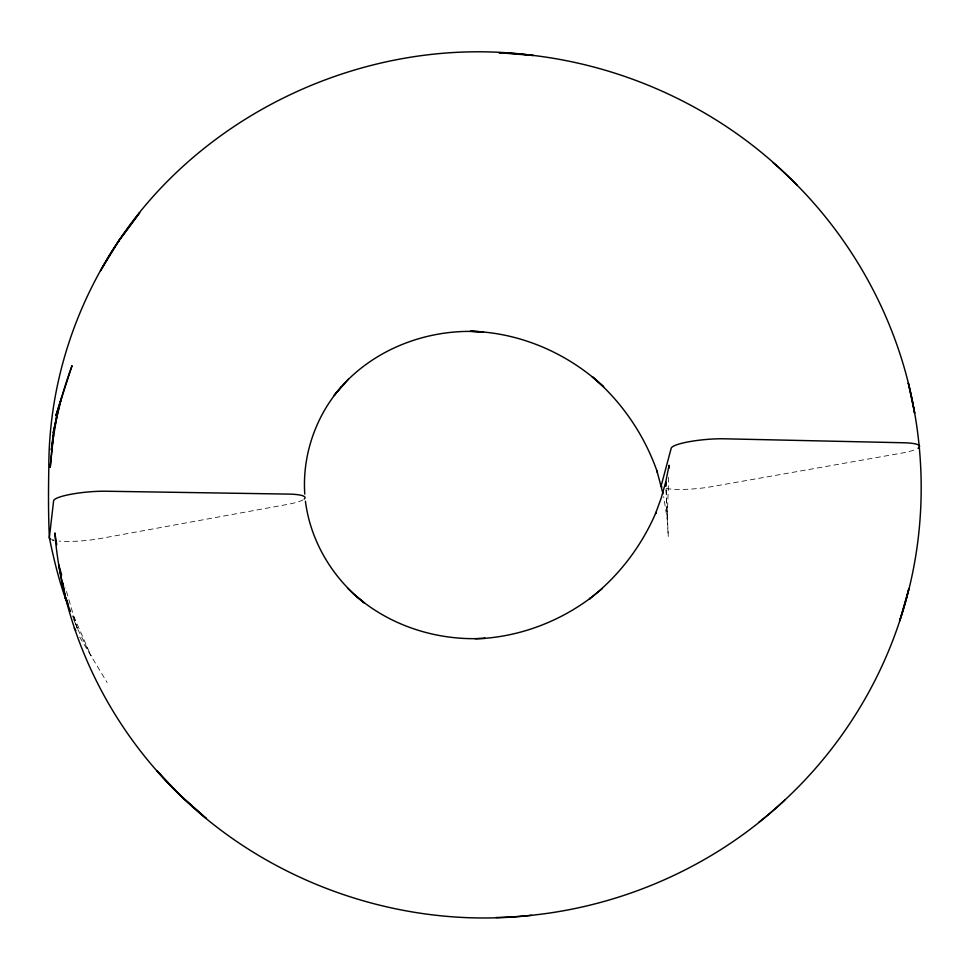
<?xml version="1.0" encoding="UTF-8"?>
<svg xmlns="http://www.w3.org/2000/svg" width="970" height="970" viewBox="0 0 970 970"><rect width="100%" height="100%" fill="white"/><g stroke="black" fill="none" stroke-linecap="round" stroke-linejoin="round"><path stroke-width="0.73" stroke-dasharray="4.85 3.64" d="M668.657 477.288L667.202 519.205L668.281 536.592L666.014 487.837L667.202 519.205L663.65 496.64M79.71 637.12L107.1 682.48M77.903 629.481L91.071 655.926L73.005 614.64M73.902 619.806L77.236 628.16L65.426 587.844M72.52 615.865L77.236 628.16M666.184 488.456A34.714 5.905 -5.2 0 0 711.64 486.661L900.863 453.269A34.714 5.905 -5.2 0 0 916.335 449.146M303.016 499.877A34.714 5.905 -5.2 0 1 287.144 504.473L100.613 538.483A34.714 5.905 -5.2 0 1 59.097 541.066"/><path stroke-width="1.45" d="M668.973 468.304L669.082 465.309L665.735 481.932L661.201 498.071L655.514 513.651L656.108 512.208C641.631 546.122 618.63 576.338 589.457 598.939L602.358 588.535M53.726 435.36L51.337 450.056C54.235 421.077 62.068 392.959 72.035 365.666L55.836 415.839L61.34 398.064L53.217 432.899L57.084 414.772L54.211 432.414M663.043 493.875L656.908 470.85L657.405 472.269C644.626 435.384 622 401.956 592.185 376.712L603.655 386.775C567.777 353.165 519.75 332.346 470.426 331.291L483.496 331.946C427.37 327.448 368.515 350.279 334.056 395.614L348.509 379.015M341.428 386.703C315.735 415.875 302.131 455.282 304.774 494.106M784.815 800.02C707.348 873.048 602.479 915.28 496.131 917.511M758.843 822.269C833.036 763.839 886.919 680.419 908.914 588.511L899.639 621.006C925.392 544.57 927.781 461.089 908.296 382.992L914.637 413.171C898.232 316.584 847.053 226.859 773.151 162.693M589.457 598.939L590.439 598.126C559.738 620.994 522.709 635.374 484.491 638.345L484.939 638.321C434.936 641.425 383.296 623.977 347.696 588.22M531.487 915.34L531.039 915.365C392.535 931.006 248.247 875.983 156.728 770.556L180.65 795.752L206.21 818.413L180.032 795.17L180.65 795.752C109.04 726.918 62.747 632.137 54.841 532.93L56.745 544.667M475.203 638.733L484.939 638.321M355.566 595.556L364.696 603.231C332.855 578.496 310.509 541.418 305.429 501.247M797.182 185.209L796.406 184.506C718.721 104.796 610.045 57.072 498.919 52.683L533.233 55.484C363.107 32.374 183.172 119.298 100.504 270.775L119.225 240.233L139.728 212.66L118.522 241.348L119.225 240.233C73.781 307.163 48.536 387.454 48.815 468.437C48.355 491.511 48.318 514.609 49.349 537.683C54.526 562.745 60.613 587.796 70.555 611.452M74.241 628.039L75.805 630.633M67.585 602.261L65.184 596.756L68.324 604.94M61.631 574.895L58.685 564.807L65.548 598.926L62.929 582.788M665.881 484.879L665.735 481.932L665.917 486.394M661.952 487.001A34.714 5.905 -5.2 0 1 661.237 485.546L671.216 448.201A34.714 5.905 -5.2 0 1 724.432 438.804L903.676 442.769A34.714 5.905 -5.2 0 1 917.996 448.273M53.641 540.29A34.714 5.905 -5.2 0 1 52.586 540.023M50.925 539.429A34.714 5.905 -5.2 0 1 49.349 537.683L53.617 500.799A34.714 5.905 -5.2 0 1 106.082 491.232L288.345 494.094A34.714 5.905 -5.2 0 1 304.265 499.016M51.895 448.77L50.222 467.297L53.859 431.686L51.895 448.77"/></g></svg>
